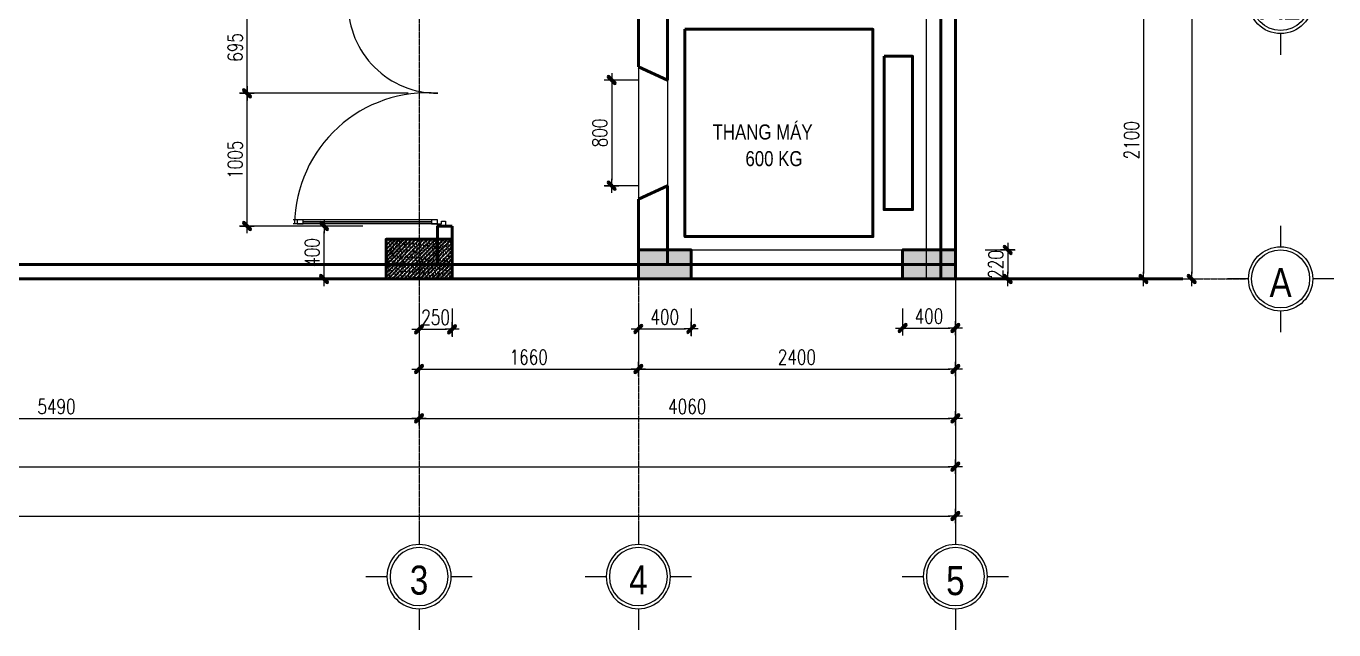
# Model space of a CAD drawing. Extents: x -165145 to 691808, y -202842 to 311040.
# Drawn here: x 457143 to 467043, y 274302 to 278871 of the extents above; entities that cross this region are included whole.
import ezdxf
from ezdxf.enums import TextEntityAlignment as Align

# ---------------------------------------------------------------- set-up
doc = ezdxf.new("R2010")
doc.units = 0
doc.header["$LTSCALE"] = 10
doc.header["$MEASUREMENT"] = 0
doc.linetypes.add('TIM', pattern=[26.01, 10, -3, 0.01, -3, 10])
doc.layers.get('0').update_dxf_attribs({"linetype": 'CONTINUOUS'})
doc.layers.get('Defpoints').update_dxf_attribs({"color": 5, "linetype": 'CONTINUOUS'})
for name, color, linetype, lineweight in [('ARROWS', 1, 'CONTINUOUS', 0), ('DIM', 8, 'CONTINUOUS', 13), ('netchia', 2, 'CONTINUOUS', 20), ('TEXT', 4, 'CONTINUOUS', 20), ('THAY', 147, 'CONTINUOUS', 25), ('TRUC', 251, 'TIM', 5), ('wall', 7, 'CONTINUOUS', 50)]:
    doc.layers.add(name, color=color, linetype=linetype, lineweight=lineweight)
doc.styles.add('ROMANS', font='romans', dxfattribs={"width": 0.75, "bigfont": 'vns'})
doc.styles.add('VNARIALH', font='', dxfattribs={"width": 0.75})
doc.styles.add('VnArialNarrowH', font='')
doc.styles.add('VNCC-Arial', font='arial.ttf', dxfattribs={"width": 0.8})
doc.styles.get('VNARIALH').set_extended_font_data('.VnArialH')
doc.styles.get('VnArialNarrowH').set_extended_font_data('.VnArial NarrowH')
doc.dimstyles.new('fit0.75', dxfattribs={"dimscale": 0.5625, "dimtxt": 200, "dimasz": 75, "dimexe": 100, "dimexo": 400, "dimgap": 0.03, "dimtad": 0, "dimdec": 0, "dimdsep": 46, "dimtxsty": 'ROMANS', "dimblk": 'alex', "dimcen": 150, "dimclrd": 8, "dimclre": 8, "dimclrt": 7, "dimaunit": 1, "dimadec": 0, "dimazin": 0, "dimtfac": 0.072, "dimtdec": 0, "dimtix": 1, "dimtmove": 2, "dimatfit": 3, "dimldrblk": 'a-01', "dimfxl": 100, "dimtvp": 0.8, "dimtolj": 1, "dimarcsym": 0})

# ---------------------------------------------------------------- blocks, each defined once
blk = doc.blocks.new('alex')
at = {"layer": 'ARROWS'}
h = blk.add_hatch(color=1, dxfattribs=at)
edge = h.paths.add_edge_path()
edge.add_line((0.4, 0.74), (-0.74, -0.4))
edge.add_ellipse((-0.57, -0.57), major_axis=(0.17, 0.17), ratio=1, start_angle=90, end_angle=270)
edge.add_line((-0.4, -0.74), (0.74, 0.4))
edge.add_ellipse((0.57, 0.57), major_axis=(0.17, 0.17), ratio=1, start_angle=270, end_angle=450)
blk.add_lwpolyline([(0.4, 0.74), (-0.74, -0.4, 1), (-0.4, -0.74), (0.74, 0.4, 1)], format="xyb", close=True, dxfattribs=at)
at = {"layer": 'netchia', "color": 2}
for p, q in [((1.27, 0), (-1.27, 0)), ((0, -1.27), (0, 1.27))]:
    blk.add_line(p, q, dxfattribs=at)
blk = doc.blocks.new('*D824')
at = {"layer": 'Defpoints', "color": 0, "ltscale": 0.05, "transparency": 16777216}
for p in [(464536.6, 279058), (464536.6, 276958), (465601.6, 276958)]:
    blk.add_point(p, dxfattribs=at)
at = {"layer": 'DIM', "color": 8, "lineweight": -2, "ltscale": 0.05, "transparency": 16777216}
for p, q in [((464761.6, 279058), (465657.8, 279058)), ((465601.6, 279015.8), (465601.6, 277000.1)), ((464761.6, 276958), (465657.8, 276958))]:
    blk.add_line(p, q, dxfattribs=at)
at = {"layer": 'DIM', "color": 8, "lineweight": -2, "ltscale": 0.05, "transparency": 16777216, "xscale": 42.1875, "yscale": 42.1875, "zscale": 42.1875}
for p, rotation in [((465601.6, 279058), 90), ((465601.6, 276958), 270)]:
    blk.add_blockref('alex', p, dxfattribs=dict(at, rotation=rotation))
at = {"layer": 'DIM', "color": 7, "ltscale": 0.05, "transparency": 16777216, "insert": (465511.6, 278008), "char_height": 112.5, "attachment_point": 5, "rotation": 90, "style": 'ROMANS'}
blk.add_mtext('\\A1;2100', dxfattribs=at)
blk = doc.blocks.new('a-01')
at = {"layer": 'ARROWS'}
blk.add_hatch(color=256, dxfattribs=at).paths.add_polyline_path([(-1.8, 0.49), (-1.8, -0.49), (0, 0)])
at = {"layer": 'netchia'}
blk.add_lwpolyline([(-1.8, 0.49), (-1.8, -0.49), (0, 0), (0, 0)], close=True, dxfattribs=at)
blk = doc.blocks.new('*D825')
at = {"layer": 'Defpoints', "color": 0, "ltscale": 0.05, "transparency": 16777216}
for p in [(458815.4, 278363), (460254.5, 278363), (459917.7, 277358)]:
    blk.add_point(p, dxfattribs=at)
at = {"layer": 'DIM', "color": 8, "lineweight": -2, "ltscale": 0.05, "transparency": 16777216}
for p, q in [((460029.5, 278363), (458759.1, 278363)), ((458815.4, 277400.1), (458815.4, 278320.8)), ((459692.7, 277358), (458759.1, 277358))]:
    blk.add_line(p, q, dxfattribs=at)
at = {"layer": 'DIM', "color": 8, "lineweight": -2, "ltscale": 0.05, "transparency": 16777216, "xscale": 42.1875, "yscale": 42.1875, "zscale": 42.1875}
for p, rotation in [((458815.4, 278363), 90), ((458815.4, 277358), 270)]:
    blk.add_blockref('alex', p, dxfattribs=dict(at, rotation=rotation))
at = {"layer": 'DIM', "color": 7, "ltscale": 0.05, "transparency": 16777216, "insert": (458725.4, 277860.5), "char_height": 112.5, "attachment_point": 5, "rotation": 90, "style": 'ROMANS'}
blk.add_mtext('\\A1;1005', dxfattribs=at)
blk = doc.blocks.new('*D826')
at = {"layer": 'Defpoints', "color": 0, "ltscale": 0.05, "transparency": 16777216}
for p in [(458815.4, 279058), (460257.7, 279058), (460260.9, 278363)]:
    blk.add_point(p, dxfattribs=at)
at = {"layer": 'DIM', "color": 8, "lineweight": -2, "ltscale": 0.05, "transparency": 16777216}
for p, q in [((460032.7, 279058), (458759.1, 279058)), ((458815.4, 278405.1), (458815.4, 279015.8)), ((460035.9, 278363), (458759.1, 278363))]:
    blk.add_line(p, q, dxfattribs=at)
at = {"layer": 'DIM', "color": 8, "lineweight": -2, "ltscale": 0.05, "transparency": 16777216, "xscale": 42.1875, "yscale": 42.1875, "zscale": 42.1875}
for p, rotation in [((458815.4, 279058), 90), ((458815.4, 278363), 270)]:
    blk.add_blockref('alex', p, dxfattribs=dict(at, rotation=rotation))
at = {"layer": 'DIM', "color": 7, "ltscale": 0.05, "transparency": 16777216, "insert": (458725.4, 278710.5), "char_height": 112.5, "attachment_point": 5, "rotation": 90, "style": 'ROMANS'}
blk.add_mtext('\\A1;695', dxfattribs=at)
blk = doc.blocks.new('*D868')
at = {"layer": 'Defpoints', "color": 0, "ltscale": 0.05, "transparency": 16777216}
for p in [(461997.7, 278463), (461575.7, 277663), (461997.7, 277663)]:
    blk.add_point(p, dxfattribs=at)
at = {"layer": 'DIM', "color": 8, "lineweight": -2, "ltscale": 0.05, "transparency": 16777216}
for p, q in [((461772.7, 278463), (461519.5, 278463)), ((461575.7, 278420.8), (461575.7, 277705.1)), ((461772.7, 277663), (461519.5, 277663))]:
    blk.add_line(p, q, dxfattribs=at)
at = {"layer": 'DIM', "color": 8, "lineweight": -2, "ltscale": 0.05, "transparency": 16777216, "xscale": 42.1875, "yscale": 42.1875, "zscale": 42.1875}
for p, rotation in [((461575.7, 278463), 90), ((461575.7, 277663), 270)]:
    blk.add_blockref('alex', p, dxfattribs=dict(at, rotation=rotation))
at = {"layer": 'DIM', "color": 7, "ltscale": 0.05, "transparency": 16777216, "insert": (461485.7, 278063), "char_height": 112.5, "attachment_point": 5, "rotation": 90, "style": 'ROMANS'}
blk.add_mtext('\\A1;800', dxfattribs=at)
blk = doc.blocks.new('*D870')
at = {"layer": 'Defpoints', "color": 0, "ltscale": 0.05, "transparency": 16777216}
for p in [(464283.7, 283958), (465180.2, 276958), (465966.6, 276958)]:
    blk.add_point(p, dxfattribs=at)
at = {"layer": 'DIM', "color": 8, "lineweight": -2, "ltscale": 0.05, "transparency": 16777216}
for p, q in [((464508.7, 283958), (466022.8, 283958)), ((465966.6, 283915.8), (465966.6, 277000.2)), ((465405.2, 276958), (466022.8, 276958))]:
    blk.add_line(p, q, dxfattribs=at)
at = {"layer": 'DIM', "color": 8, "lineweight": -2, "ltscale": 0.05, "transparency": 16777216, "xscale": 42.1875, "yscale": 42.1875, "zscale": 42.1875}
for p, rotation in [((465966.6, 283958), 90), ((465966.6, 276958), 270)]:
    blk.add_blockref('alex', p, dxfattribs=dict(at, rotation=rotation))
at = {"layer": 'DIM', "color": 7, "ltscale": 0.05, "transparency": 16777216, "insert": (465876.6, 280458), "char_height": 112.5, "attachment_point": 5, "rotation": 90, "style": 'ROMANS'}
blk.add_mtext('\\A1;7000', dxfattribs=at)
blk = doc.blocks.new('*D875')
at = {"layer": 'Defpoints', "color": 0, "ltscale": 0.05, "transparency": 16777216}
for p in [(459398.1, 277358), (459867.7, 277358), (459867.7, 276958)]:
    blk.add_point(p, dxfattribs=at)
at = {"layer": 'DIM', "color": 8, "lineweight": -2, "ltscale": 0.05, "transparency": 16777216}
for p, q in [((459642.7, 277358), (459341.9, 277358)), ((459398.1, 277000.1), (459398.1, 277315.8)), ((459642.7, 276958), (459341.9, 276958))]:
    blk.add_line(p, q, dxfattribs=at)
at = {"layer": 'DIM', "color": 8, "lineweight": -2, "ltscale": 0.05, "transparency": 16777216, "xscale": 42.1875, "yscale": 42.1875, "zscale": 42.1875}
for p, rotation in [((459398.1, 277358), 90), ((459398.1, 276958), 270)]:
    blk.add_blockref('alex', p, dxfattribs=dict(at, rotation=rotation))
at = {"layer": 'DIM', "color": 7, "ltscale": 0.05, "transparency": 16777216, "insert": (459308.1, 277158), "char_height": 112.5, "attachment_point": 5, "rotation": 90, "style": 'ROMANS'}
blk.add_mtext('\\A1;400', dxfattribs=at)
blk = doc.blocks.new('tentruc')
at = {"layer": 'DIM'}
for p, q in [((0, 311), (0, 516)), ((-516, 0), (-311, 0)), ((-516, 0), (-311, 0)), ((311, 0), (516, 0)), ((311, 0), (516, 0)), ((0, -516), (0, -311))]:
    blk.add_line(p, q, dxfattribs=at)
at = {"layer": 'DIM', "ltscale": 0.5}
blk.add_circle((0, 0), 311, dxfattribs=at)
at = {"layer": 'DIM'}
blk.add_circle((0, 0), 281, dxfattribs=at)
at = {"layer": 'DIM', "color": 7, "linetype": 'ByBlock', "ltscale": 0.5, "style": 'VNARIALH', "width": 1.1}
blk.add_attdef('A', text='', height=281, dxfattribs=at).set_placement((0, -107), align=Align.CENTER)
blk = doc.blocks.new('*D881')
at = {"layer": 'Defpoints', "color": 0, "transparency": 16777216}
for p in [(460117.7, 276958), (460367.7, 276958), (460367.7, 276577.2)]:
    blk.add_point(p, dxfattribs=at)
at = {"layer": 'DIM', "color": 8, "lineweight": -2, "transparency": 16777216}
for p, q in [((460117.7, 276733), (460117.7, 276520.9)), ((460367.7, 276733), (460367.7, 276520.9)), ((460159.8, 276577.2), (460325.5, 276577.2))]:
    blk.add_line(p, q, dxfattribs=at)
at = {"layer": 'DIM', "color": 8, "lineweight": -2, "transparency": 16777216, "xscale": 42.1875, "yscale": 42.1875, "zscale": 42.1875, "rotation": 180}
blk.add_blockref('alex', (460117.7, 276577.2), dxfattribs=at)
at = {"layer": 'DIM', "color": 8, "lineweight": -2, "transparency": 16777216, "xscale": 42.1875, "yscale": 42.1875, "zscale": 42.1875}
blk.add_blockref('alex', (460367.7, 276577.2), dxfattribs=at)
at = {"layer": 'DIM', "color": 7, "transparency": 16777216, "insert": (460242.7, 276667.2), "char_height": 112.5, "attachment_point": 5, "style": 'ROMANS'}
blk.add_mtext('\\A1;250', dxfattribs=at)
blk = doc.blocks.new('*D827')
at = {"layer": 'Defpoints', "color": 0, "transparency": 16777216}
for p in [(461777.7, 276958), (462177.7, 276958), (462177.7, 276580)]:
    blk.add_point(p, dxfattribs=at)
at = {"layer": 'DIM', "color": 8, "lineweight": -2, "transparency": 16777216}
for p, q in [((461777.7, 276733), (461777.7, 276523.8)), ((462177.7, 276733), (462177.7, 276523.8)), ((461819.8, 276580), (462135.5, 276580))]:
    blk.add_line(p, q, dxfattribs=at)
at = {"layer": 'DIM', "color": 8, "lineweight": -2, "transparency": 16777216, "xscale": 42.1875, "yscale": 42.1875, "zscale": 42.1875, "rotation": 180}
blk.add_blockref('alex', (461777.7, 276580), dxfattribs=at)
at = {"layer": 'DIM', "color": 8, "lineweight": -2, "transparency": 16777216, "xscale": 42.1875, "yscale": 42.1875, "zscale": 42.1875}
blk.add_blockref('alex', (462177.7, 276580), dxfattribs=at)
at = {"layer": 'DIM', "color": 7, "transparency": 16777216, "insert": (461977.7, 276670), "char_height": 112.5, "attachment_point": 5, "style": 'ROMANS'}
blk.add_mtext('\\A1;400', dxfattribs=at)
blk = doc.blocks.new('*D828')
at = {"layer": 'Defpoints', "color": 0, "transparency": 16777216}
for p in [(463777.7, 276958), (464177.7, 276958), (464177.7, 276585.9)]:
    blk.add_point(p, dxfattribs=at)
at = {"layer": 'DIM', "color": 8, "lineweight": -2, "transparency": 16777216}
for p, q in [((463777.7, 276733), (463777.7, 276529.7)), ((464177.7, 276733), (464177.7, 276529.7)), ((463819.8, 276585.9), (464135.5, 276585.9))]:
    blk.add_line(p, q, dxfattribs=at)
at = {"layer": 'DIM', "color": 8, "lineweight": -2, "transparency": 16777216, "xscale": 42.1875, "yscale": 42.1875, "zscale": 42.1875, "rotation": 180}
blk.add_blockref('alex', (463777.7, 276585.9), dxfattribs=at)
at = {"layer": 'DIM', "color": 8, "lineweight": -2, "transparency": 16777216, "xscale": 42.1875, "yscale": 42.1875, "zscale": 42.1875}
blk.add_blockref('alex', (464177.7, 276585.9), dxfattribs=at)
at = {"layer": 'DIM', "color": 7, "transparency": 16777216, "insert": (463977.7, 276675.9), "char_height": 112.5, "attachment_point": 5, "style": 'ROMANS'}
blk.add_mtext('\\A1;400', dxfattribs=at)
blk = doc.blocks.new('*D830')
at = {"layer": 'Defpoints', "color": 0, "transparency": 16777216}
for p in [(464177.7, 277330.1), (449327.7, 277230.1), (464177.7, 275536.7)]:
    blk.add_point(p, dxfattribs=at)
at = {"layer": 'DIM', "color": 8, "lineweight": -2, "transparency": 16777216}
for p, q in [((464177.7, 277105.1), (464177.7, 275480.4)), ((449327.7, 277005.1), (449327.7, 275480.4)), ((449369.8, 275536.7), (464135.5, 275536.7))]:
    blk.add_line(p, q, dxfattribs=at)
at = {"layer": 'DIM', "color": 8, "lineweight": -2, "transparency": 16777216, "xscale": 42.1875, "yscale": 42.1875, "zscale": 42.1875, "rotation": 180}
blk.add_blockref('alex', (449327.7, 275536.7), dxfattribs=at)
at = {"layer": 'DIM', "color": 8, "lineweight": -2, "transparency": 16777216, "xscale": 42.1875, "yscale": 42.1875, "zscale": 42.1875}
blk.add_blockref('alex', (464177.7, 275536.7), dxfattribs=at)
at = {"layer": 'DIM', "color": 7, "transparency": 16777216, "insert": (456752.7, 275626.7), "char_height": 112.5, "attachment_point": 5, "style": 'ROMANS'}
blk.add_mtext('\\A1;14850', dxfattribs=at)
blk = doc.blocks.new('*D831')
at = {"layer": 'Defpoints', "color": 0, "transparency": 16777216}
for p in [(460117.7, 276958), (461777.7, 276958), (461777.7, 276276)]:
    blk.add_point(p, dxfattribs=at)
at = {"layer": 'DIM', "color": 8, "lineweight": -2, "transparency": 16777216}
for p, q in [((460117.7, 276733), (460117.7, 276219.8)), ((461777.7, 276733), (461777.7, 276219.8)), ((460159.8, 276276), (461735.5, 276276))]:
    blk.add_line(p, q, dxfattribs=at)
at = {"layer": 'DIM', "color": 8, "lineweight": -2, "transparency": 16777216, "xscale": 42.1875, "yscale": 42.1875, "zscale": 42.1875, "rotation": 180}
blk.add_blockref('alex', (460117.7, 276276), dxfattribs=at)
at = {"layer": 'DIM', "color": 8, "lineweight": -2, "transparency": 16777216, "xscale": 42.1875, "yscale": 42.1875, "zscale": 42.1875}
blk.add_blockref('alex', (461777.7, 276276), dxfattribs=at)
at = {"layer": 'DIM', "color": 7, "transparency": 16777216, "insert": (460947.7, 276366), "char_height": 112.5, "attachment_point": 5, "style": 'ROMANS'}
blk.add_mtext('\\A1;1660', dxfattribs=at)
blk = doc.blocks.new('*D832')
at = {"layer": 'Defpoints', "color": 0, "transparency": 16777216}
for p in [(461777.7, 276958), (464177.7, 276958), (464177.7, 276276)]:
    blk.add_point(p, dxfattribs=at)
at = {"layer": 'DIM', "color": 8, "lineweight": -2, "transparency": 16777216}
for p, q in [((461777.7, 276733), (461777.7, 276219.8)), ((464177.7, 276733), (464177.7, 276219.8)), ((461819.8, 276276), (464135.5, 276276))]:
    blk.add_line(p, q, dxfattribs=at)
at = {"layer": 'DIM', "color": 8, "lineweight": -2, "transparency": 16777216, "xscale": 42.1875, "yscale": 42.1875, "zscale": 42.1875, "rotation": 180}
blk.add_blockref('alex', (461777.7, 276276), dxfattribs=at)
at = {"layer": 'DIM', "color": 8, "lineweight": -2, "transparency": 16777216, "xscale": 42.1875, "yscale": 42.1875, "zscale": 42.1875}
blk.add_blockref('alex', (464177.7, 276276), dxfattribs=at)
at = {"layer": 'DIM', "color": 7, "transparency": 16777216, "insert": (462977.7, 276366), "char_height": 112.5, "attachment_point": 5, "style": 'ROMANS'}
blk.add_mtext('\\A1;2400', dxfattribs=at)
blk = doc.blocks.new('*D833')
at = {"layer": 'Defpoints', "color": 0, "transparency": 16777216}
for p in [(460117.7, 276958), (464177.7, 276958), (464177.7, 275902.5)]:
    blk.add_point(p, dxfattribs=at)
at = {"layer": 'DIM', "color": 8, "lineweight": -2, "transparency": 16777216}
for p, q in [((460117.7, 276733), (460117.7, 275846.3)), ((464177.7, 276733), (464177.7, 275846.3)), ((460159.8, 275902.5), (464135.5, 275902.5))]:
    blk.add_line(p, q, dxfattribs=at)
at = {"layer": 'DIM', "color": 8, "lineweight": -2, "transparency": 16777216, "xscale": 42.1875, "yscale": 42.1875, "zscale": 42.1875, "rotation": 180}
blk.add_blockref('alex', (460117.7, 275902.5), dxfattribs=at)
at = {"layer": 'DIM', "color": 8, "lineweight": -2, "transparency": 16777216, "xscale": 42.1875, "yscale": 42.1875, "zscale": 42.1875}
blk.add_blockref('alex', (464177.7, 275902.5), dxfattribs=at)
at = {"layer": 'DIM', "color": 7, "transparency": 16777216, "insert": (462147.7, 275992.5), "char_height": 112.5, "attachment_point": 5, "style": 'ROMANS'}
blk.add_mtext('\\A1;4060', dxfattribs=at)
blk = doc.blocks.new('*D834')
at = {"layer": 'Defpoints', "color": 0, "transparency": 16777216}
for p in [(454627.7, 276958), (460117.7, 276958), (460117.7, 275902.5)]:
    blk.add_point(p, dxfattribs=at)
at = {"layer": 'DIM', "color": 8, "lineweight": -2, "transparency": 16777216}
for p, q in [((454627.7, 276733), (454627.7, 275846.3)), ((460117.7, 276733), (460117.7, 275846.3)), ((454669.8, 275902.5), (460075.5, 275902.5))]:
    blk.add_line(p, q, dxfattribs=at)
at = {"layer": 'DIM', "color": 8, "lineweight": -2, "transparency": 16777216, "xscale": 42.1875, "yscale": 42.1875, "zscale": 42.1875, "rotation": 180}
blk.add_blockref('alex', (454627.7, 275902.5), dxfattribs=at)
at = {"layer": 'DIM', "color": 8, "lineweight": -2, "transparency": 16777216, "xscale": 42.1875, "yscale": 42.1875, "zscale": 42.1875}
blk.add_blockref('alex', (460117.7, 275902.5), dxfattribs=at)
at = {"layer": 'DIM', "color": 7, "transparency": 16777216, "insert": (457372.7, 275992.5), "char_height": 112.5, "attachment_point": 5, "style": 'ROMANS'}
blk.add_mtext('\\A1;5490', dxfattribs=at)
blk = doc.blocks.new('*D864')
at = {"layer": 'Defpoints', "color": 0, "transparency": 16777216}
for p in [(464177.7, 277178), (464177.7, 276958), (464574.1, 276958)]:
    blk.add_point(p, dxfattribs=at)
at = {"layer": 'DIM', "color": 8, "lineweight": -2, "transparency": 16777216}
for p, q in [((464402.7, 277178), (464630.3, 277178)), ((464574.1, 277135.8), (464574.1, 277000.2)), ((464402.7, 276958), (464630.3, 276958))]:
    blk.add_line(p, q, dxfattribs=at)
at = {"layer": 'DIM', "color": 8, "lineweight": -2, "transparency": 16777216, "xscale": 42.1875, "yscale": 42.1875, "zscale": 42.1875}
for p, rotation in [((464574.1, 277178), 90), ((464574.1, 276958), 270)]:
    blk.add_blockref('alex', p, dxfattribs=dict(at, rotation=rotation))
at = {"layer": 'DIM', "color": 7, "transparency": 16777216, "insert": (464484.1, 277068), "char_height": 112.5, "attachment_point": 5, "rotation": 90, "style": 'ROMANS'}
blk.add_mtext('\\A1;220', dxfattribs=at)
blk = doc.blocks.new('*D885')
at = {"layer": 'Defpoints', "color": 0, "transparency": 16777216}
for p in [(446677.7, 276957.9), (464177.7, 276958), (464177.7, 275163.5)]:
    blk.add_point(p, dxfattribs=at)
at = {"layer": 'DIM', "color": 8, "lineweight": -2, "transparency": 16777216}
for p, q in [((446677.7, 276732.9), (446677.7, 275107.3)), ((464177.7, 276733), (464177.7, 275107.3)), ((446719.8, 275163.5), (464135.5, 275163.5))]:
    blk.add_line(p, q, dxfattribs=at)
at = {"layer": 'DIM', "color": 8, "lineweight": -2, "transparency": 16777216, "xscale": 42.1875, "yscale": 42.1875, "zscale": 42.1875, "rotation": 180}
blk.add_blockref('alex', (446677.7, 275163.5), dxfattribs=at)
at = {"layer": 'DIM', "color": 8, "lineweight": -2, "transparency": 16777216, "xscale": 42.1875, "yscale": 42.1875, "zscale": 42.1875}
blk.add_blockref('alex', (464177.7, 275163.5), dxfattribs=at)
at = {"layer": 'DIM', "color": 7, "transparency": 16777216, "insert": (455427.7, 275253.5), "char_height": 112.5, "attachment_point": 5, "style": 'ROMANS'}
blk.add_mtext('\\A1;17500', dxfattribs=at)

msp = doc.modelspace()

# ---------------------------------------------------------------- hatches: boundary and pattern name
at = {"layer": 'DIM'}
h = msp.add_hatch(dxfattribs=at)
h.set_pattern_fill('BT-01', color=3, scale=5, pattern_type=2)
h.set_pattern_definition([(50, (-786541.198, 548217.78), (35.8630091, -3.13760675), [3.75, -41.25]), (355, (-786541.198, 548217.78), (-6.9375667, 37.6096067), [3, -33]), (100.4514, (-786538.21, 548217.52), (28.9254691, 34.4719771), [3.1870095, -35.0571056]), (46.1842, (-786541.2, 548227.78), (53.3620524, -8.2759507), [5.625, -61.875]), (96.6356, (-786536.75, 548227.09), (46.7331353, 48.7058935), [4.7805144, -52.58565]), (351.1842, (-786541.2, 548227.78), (46.7330973, 48.70593), [4.5, -49.5]), (21, (-786536.198, 548225.28), (29.8453526, -20.1309445), [3.75, -41.25]), (326, (-786536.198, 548225.28), (12.1657666, 36.2575023), [3, -33]), (71.4514, (-786533.71, 548223.603), (42.0111314, 16.1265248), [3.1870095, -35.0571056]), (37.5, (-786541.198, 548217.781), (0.60799277, 16.64469269), [0, -32.6, 0, -33.5, 0, -33.125]), (7.5, (-786541.198, 548217.781), (13.15347687, 19.7205856), [0, -19.1, 0, -31.85, 0, -12.625]), (327.5, (-786552.348, 548217.781), (26.69112181, -1.12774359), [0, -12.5, 0, -39, 0, -51.75]), (317.5, (-786557.348, 548217.78), (29.15930847, 5.0052491), [0, -16.25, 0, -25.9, 0, -36.75]), (45, (-786541.198, 548217.78), (-15.0260191, 15.0260191), []), (45, (-786541.198, 548223.906), (-15.0260191, 15.0260191), [])])
h.paths.add_polyline_path([(459867.65814, 277257.95517), (460367.65814, 277257.95517), (460367.65814, 276957.95517), (459867.65814, 276957.95517)])
at = {"layer": 'wall', "ltscale": 0.05}
h = msp.add_hatch(dxfattribs=at)
h.set_pattern_fill('AR-CONC', color=256, angle=90, style=0)
h.set_pattern_definition([(40, (602263.71, -647951.383), (-0.62752135, 7.172601826), [0.75, -8.25]), (95, (602263.71, -647951.383), (7.521921337, -1.387513336), [0.6, -6.6]), (349.5486, (602263.658, -647950.7855), (6.89439542, 5.785093817), [0.6374019, -7.01142112]), (43.8158, (602265.71, -647951.383), (-1.65519014, 10.67241049), [1.125, -12.375]), (353.3644, (602265.572, -647950.494), (9.74117871, 9.34662706), [0.95610288, -10.51713]), (98.8158, (602265.71, -647951.383), (9.74118601, 9.34661945), [0.9, -9.9]), (69, (602265.21, -647950.383), (-4.026188907, 5.96907052), [0.75, -8.25]), (124, (602265.21, -647950.383), (7.25150045, 2.43315332), [0.6, -6.6]), (18.5486, (602264.8746, -647949.886), (3.225304967, 8.402226286), [0.6374019, -7.01142112]), (52.5, (602263.71, -647951.3832), (3.328938538, 0.121598553), [0, -6.52, 0, -6.7, 0, -6.625]), (82.5, (602263.71, -647951.3832), (3.944117119, 2.630695374), [0, -3.82, 0, -6.37, 0, -2.525]), (122.5, (602263.71, -647953.6132), (-0.225548717, 5.338224362), [0, -2.5, 0, -7.8, 0, -10.35]), (132.5, (602263.71, -647954.613), (1.001049823, 5.831861693), [0, -3.25, 0, -5.18, 0, -7.35])])
h.paths.add_polyline_path([(461777.66154, 277177.95254), (461777.66154, 276957.95254), (462177.66154, 276957.95254), (462177.66154, 277177.95254)])
h = msp.add_hatch(dxfattribs=at)
h.set_pattern_fill('AR-CONC', color=256, angle=90, style=0)
h.set_pattern_definition([(40, (604263.71, -647951.374), (-0.62752135, 7.172601826), [0.75, -8.25]), (95, (604263.71, -647951.374), (7.521921337, -1.387513336), [0.6, -6.6]), (349.5486, (604263.658, -647950.776), (6.89439542, 5.785093817), [0.6374019, -7.01142112]), (43.8158, (604265.71, -647951.374), (-1.65519014, 10.67241049), [1.125, -12.375]), (353.3644, (604265.572, -647950.485), (9.74117871, 9.34662706), [0.95610288, -10.51713]), (98.8158, (604265.71, -647951.374), (9.74118601, 9.34661945), [0.9, -9.9]), (69, (604265.21, -647950.374), (-4.026188907, 5.96907052), [0.75, -8.25]), (124, (604265.21, -647950.374), (7.25150045, 2.43315332), [0.6, -6.6]), (18.5486, (604264.8746, -647949.8766), (3.225304967, 8.402226286), [0.6374019, -7.01142112]), (52.5, (604263.71, -647951.374), (3.328938538, 0.121598553), [0, -6.52, 0, -6.7, 0, -6.625]), (82.5, (604263.71, -647951.374), (3.944117119, 2.630695374), [0, -3.82, 0, -6.37, 0, -2.525]), (122.5, (604263.71, -647953.604), (-0.225548717, 5.338224362), [0, -2.5, 0, -7.8, 0, -10.35]), (132.5, (604263.71, -647954.604), (1.001049823, 5.831861693), [0, -3.25, 0, -5.18, 0, -7.35])])
h.paths.add_polyline_path([(463777.66154, 277177.96171), (463777.66154, 276957.96171), (464177.66154, 276957.96171), (464177.66154, 277177.96171)])

# ---------------------------------------------------------------- linework, layer by layer
for p, q in [((460257.66154, 277404.84702), (459163.61828, 277404.84702)), ((460257.66154, 277375.95254), (459163.61828, 277375.95254))]:
    msp.add_line(p, q)
for points in [[(459239.84944, 277375.95254), (459239.84944, 277404.84702), (459193.61828, 277404.84702), (459193.61828, 277375.95254)], [(459239.84944, 277393.28923), (460211.43038, 277393.28923), (460211.43038, 277387.51033), (459239.84944, 277387.51033)], [(460257.66154, 277375.95254), (460257.66154, 277404.84702), (460211.43038, 277404.84702), (460211.43038, 277375.95254)], [(460317.66154, 277393.95254), (460317.66154, 277357.95254), (460257.66154, 277357.95254), (460257.66154, 277375.95254), (460287.66154, 277375.95254), (460287.66154, 277393.95254)]]:
    msp.add_lwpolyline(points, close=True)
at = {"layer": 'DIM', "ltscale": 0.05}
msp.add_line((463957.66154, 279057.95195), (463957.66154, 276957.9616), dxfattribs=at)
at = {"layer": 'DIM'}
msp.add_line((462177.66154, 277177.95254), (463957.66154, 277177.96171), dxfattribs=at)
at = {"layer": 'DIM', "ltscale": 0.05}
for centre, radius, start, end in [((460257.7247, 279039.95017), 677.00749, 180, 270.26952378), ((460180.29665, 277361.4346), 1004.74451, 85.405309949, 179.172082526)]:
    msp.add_arc(centre, radius, start, end, dxfattribs=at)
at = {"layer": 'THAY', "ltscale": 0.05}
for p, q in [((461777.66154, 278562.95254), (461777.66154, 277562.95254)), ((461997.66154, 278462.95254), (461997.66154, 277662.95254))]:
    msp.add_line(p, q, dxfattribs=at)
at = {"layer": 'TRUC', "ltscale": 0.05}
for p, q in [((460117.66154, 285540.28782), (460117.66154, 275107.78715)), ((461777.66154, 285540.28843), (461777.66154, 275107.78777)), ((464177.66154, 285540.28843), (464177.66154, 275107.78777)), ((444399.24615, 276957.9202), (466373.57562, 276957.96617))]:
    msp.add_line(p, q, dxfattribs=at)
at = {"layer": 'wall', "ltscale": 0.05}
for p, q in [((464067.66154, 283957.95113), (464067.66154, 276957.9616)), ((464177.66154, 283957.95113), (464177.66154, 276957.9616)), ((461777.66154, 278562.95254), (461777.66154, 279167.95254)), ((461997.66154, 278462.95254), (461997.66154, 279167.95254)), ((461777.66154, 278562.95254), (461997.66154, 278462.95254)), ((461778.25879, 277562.95254), (461998.25879, 277662.95254)), ((461998.25879, 277067.95254), (461998.25879, 277662.95254)), ((461778.25879, 277067.95254), (461778.25879, 277562.95254)), ((460257.66154, 277357.95254), (460257.66154, 277067.95254)), ((460257.66154, 277357.95254), (460367.66154, 277357.95254)), ((460367.66154, 277357.95254), (460367.66154, 277067.95254)), ((464177.66154, 277067.95009), (449327.66154, 277067.96023)), ((465899.97878, 276957.95236), (449327.66154, 276957.96077))]:
    msp.add_line(p, q, dxfattribs=at)
for points in [[(462129.77982, 278847.95254), (463553.58597, 278847.95254), (463553.58597, 277277.95254), (462129.77982, 277277.95254)], [(463637.53716, 278643.53119), (463853.08597, 278643.53119), (463853.08597, 277482.37389), (463637.53716, 277482.37389)], [(462177.66154, 276957.95254), (462177.66154, 277177.95254), (461777.66154, 277177.95254), (461777.66154, 276957.95254)], [(464177.66154, 276957.96171), (464177.66154, 277177.96171), (463777.66154, 277177.96171), (463777.66154, 276957.96171)]]:
    msp.add_lwpolyline(points, close=True, dxfattribs=at)
at = {"layer": 'wall', "color": 2, "ltscale": 0.05}
msp.add_lwpolyline([(459867.65814, 276957.95517), (460367.65814, 276957.95517), (460367.65814, 277257.95517), (459867.65814, 277257.95517)], close=True, dxfattribs=at)

# ---------------------------------------------------------------- block references
at = {"layer": 'TEXT'}
ref = msp.add_blockref('tentruc', (466639.85714, 279057.9532), dxfattribs=dict(at, xscale=0.78125, yscale=0.78125, zscale=0.78125, rotation=180))
ref.add_attrib('A', 'A1', dxfattribs={"color": 7, "linetype": 'ByBlock', "ltscale": 0.5, "height": 219.726562, "style": 'VnArialNarrowH'}).set_placement((466639.85714, 278920.66117), align=Align.CENTER)
ref = msp.add_blockref('tentruc', (466639.85714, 276957.96617), dxfattribs=dict(at, xscale=0.78125, yscale=0.78125, zscale=0.78125, rotation=180))
ref.add_attrib('A', 'A', dxfattribs={"color": 7, "linetype": 'ByBlock', "ltscale": 0.5, "height": 219.72656, "style": 'VnArialNarrowH'}).set_placement((466639.85714, 276820.67414), align=Align.CENTER)
ref = msp.add_blockref('tentruc', (460117.66154, 274704.84374), dxfattribs=dict(at, xscale=-0.78125, yscale=0.78125, zscale=0.78125, rotation=180))
ref.add_attrib('A', '3', dxfattribs={"color": 7, "linetype": 'ByBlock', "ltscale": 0.5, "height": 219.72656, "style": 'VnArialNarrowH'}).set_placement((460117.66154, 274568.451), align=Align.CENTER)
ref = msp.add_blockref('tentruc', (461777.66154, 274704.84502), dxfattribs=dict(at, xscale=-0.78125, yscale=0.78125, zscale=0.78125, rotation=180))
ref.add_attrib('A', '4', dxfattribs={"color": 7, "linetype": 'ByBlock', "ltscale": 0.5, "height": 219.72656, "style": 'VnArialNarrowH'}).set_placement((461777.66154, 274571.44991), align=Align.CENTER)
ref = msp.add_blockref('tentruc', (464177.66154, 274704.84426), dxfattribs=dict(at, xscale=-0.78125, yscale=0.78125, zscale=0.78125, rotation=180))
ref.add_attrib('A', '5', dxfattribs={"color": 7, "linetype": 'ByBlock', "ltscale": 0.5, "height": 219.72656, "style": 'VnArialNarrowH'}).set_placement((464177.66154, 274564.70448), align=Align.CENTER)

# ---------------------------------------------------------------- texts
at = {"layer": 'TEXT', "style": 'VNCC-Arial', "width": 0.8}
for s, p in [('THANG MÁY', (462339.86081, 278013.26287)), ('600 KG', (462588.52021, 277811.69948))]:
    msp.add_text(s, height=113.90625, dxfattribs=at).set_placement(p)

# ---------------------------------------------------------------- dimensions: what is measured, and where the dimension line sits
at = {"layer": 'DIM', "ltscale": 0.05}
for base, p1, p2, angle, picture, middle in [((465966.58597, 276957.96385), (464283.71207, 283957.95254), (465180.19682, 276957.96385), 90, '*D870', (465876.58597, 280457.95819)), ((458815.35612, 279057.95017), (460260.90938, 278362.95017), (460257.7247, 279057.95017), 90, '*D826', (458725.35612, 278710.45017)), ((465601.58597, 276957.95254), (464536.5881, 279057.95254), (464536.5881, 276957.95254), 90, '*D824', (465511.58597, 278007.95254)), ((461575.74495, 277662.95254), (461997.66154, 278462.95254), (461997.66154, 277662.95254), 90, '*D868', (461485.74495, 278062.95254)), ((458815.35612, 278362.95017), (459917.66154, 277357.95254), (460254.54001, 278362.95017), 90, '*D825', (458725.35612, 277860.45136)), ((459398.14326, 277357.95192), (459867.66154, 276957.95192), (459867.66154, 277357.95192), 270, '*D875', (459308.14326, 277157.95192))]:
    dim = msp.add_linear_dim(base=base, p1=p1, p2=p2, angle=angle, dimstyle='fit0.75', dxfattribs=at)
    dim.commit()
    dim.dimension.update_dxf_attribs({"geometry": picture, "text_midpoint": middle})
at = {"layer": 'DIM'}
for base, p1, p2, picture, middle in [((464177.66154, 275536.67665), (449327.66154, 277230.0593), (464177.66154, 277330.08544), '*D830', (456752.66154, 275626.67665)), ((464177.66154, 275163.53783), (446677.66154, 276957.93317), (464177.66154, 276957.96249), '*D885', (455427.66154, 275253.53783)), ((460117.66154, 275902.53783), (454627.66154, 276957.95196), (460117.66154, 276957.95196), '*D834', (457372.66154, 275992.53783)), ((460367.66154, 276577.16563), (460117.66154, 276957.95259), (460367.66154, 276957.95259), '*D881', (460242.66154, 276667.16563)), ((461777.66154, 276276.03783), (460117.66154, 276957.95209), (461777.66154, 276957.95209), '*D831', (460947.66154, 276366.03783)), ((464177.66154, 275902.53783), (460117.66154, 276957.95209), (464177.66154, 276957.95209), '*D833', (462147.66154, 275992.53783)), ((462177.66154, 276580.01221), (461777.66154, 276957.9532), (462177.66154, 276957.9532), '*D827', (461977.66154, 276670.01221)), ((464177.66154, 276276.03783), (461777.66154, 276957.95254), (464177.66154, 276957.95254), '*D832', (462977.66154, 276366.03783)), ((464177.66154, 276585.92305), (463777.66154, 276957.9532), (464177.66154, 276957.96439), '*D828', (463977.66154, 276675.92305))]:
    dim = msp.add_linear_dim(base=base, p1=p1, p2=p2, dimstyle='fit0.75', dxfattribs=at)
    dim.commit()
    dim.dimension.update_dxf_attribs({"geometry": picture, "text_midpoint": middle})
dim = msp.add_linear_dim(base=(464574.08597, 276957.9629), p1=(464177.66154, 277177.96171), p2=(464177.66178, 276957.9629), angle=90, dimstyle='fit0.75', dxfattribs=at)
dim.commit()
dim.dimension.update_dxf_attribs({"geometry": '*D864', "text_midpoint": (464484.08597, 277067.96231)})

doc.saveas('drawing.dxf')
